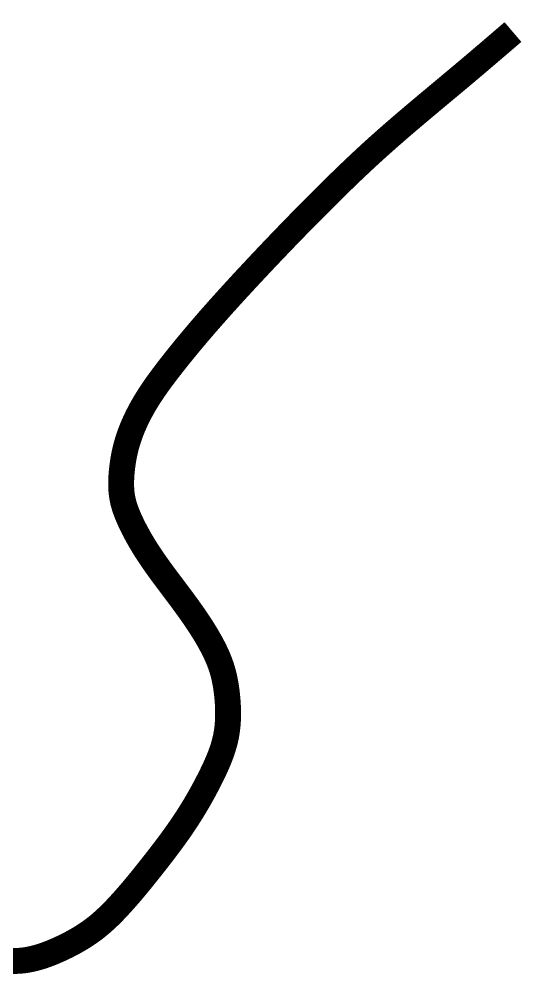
# Model space of a CAD drawing. Header units: inches. Extents: x 541671 to 837720, y 76128 to 1008472.
# Drawn here: x 827046 to 829269, y 758814 to 763003 of the extents above; entities that cross this region are included whole.
import ezdxf
from ezdxf.enums import TextEntityAlignment as Align

# ---------------------------------------------------------------- set-up
doc = ezdxf.new("R2010")
doc.units = ezdxf.units.IN
doc.header["$MEASUREMENT"] = 0
doc.layers.get('0').update_dxf_attribs({"lineweight": 18})
for name, color, linetype, lineweight in [('2110 dim 0.13', 149, 'Continuous', 13), ('ISO', 153, 'Continuous', 15), ('LC Net thay', 7, 'Continuous', 25), ('LC Text1', 3, 'Continuous', 20)]:
    doc.layers.add(name, color=color, linetype=linetype, lineweight=lineweight)
doc.styles.add('Khungten', font='VHAVAN_2.TTF', dxfattribs={"width": 0.8, "height": 5000})
doc.styles.add('Title', font='VHAVAN_2.TTF', dxfattribs={"width": 0.8})

# ---------------------------------------------------------------- blocks, each defined once
blk = doc.blocks.new('chukyLong')
at = {"layer": 'ISO', "ltscale": 2, "const_width": 50}
blk.add_lwpolyline([(-23332.12116220826, -148750.6202716102), (-23332.19340523432, -148750.6820136763), (-23357.96057116023, -148772.7658671629), (-23383.7375437279, -148794.8426982893), (-23396.6479132927, -148805.8572132553), (-23415.27018756711, -148821.6568315414), (-23422.54835804413, -148827.7964481217), (-23435.54376375948, -148838.7147178527), (-23461.58904700194, -148860.4887443867), (-23487.64846813814, -148882.2451590204), (-23500.66154622066, -148893.1414138761), (-23513.65183774173, -148904.0628481583), (-23526.61056902307, -148915.0193226677), (-23539.52896638638, -148926.0206982049), (-23552.39825615336, -148937.0768355704), (-23565.20966464574, -148948.1975955646), (-23571.59092163948, -148953.7852905478), (-23577.95441818521, -148959.3928389884), (-23584.29905757315, -148965.0214734864), (-23590.62374309349, -148970.6724266421), (-23596.92737803646, -148976.3469310554), (-23605.27469958019, -148983.9307972844), (-23609.46721051764, -148987.7714047606), (-23615.7025775692, -148993.5222320968), (-23621.91587340122, -148999.2975717075), (-23628.10801660339, -149005.0962797731), (-23634.27992576544, -149010.9172124741), (-23640.43251947707, -149016.759225991), (-23646.56671632799, -149022.6211765042), (-23652.68343490791, -149028.5019201941), (-23664.8681116136, -149040.3152118263), (-23676.99389831182, -149052.1899503312), (-23693.00828449488, -149068.0287294578), (-23701.09785841169, -149076.0876006105), (-23713.08620893838, -149088.0980246861), (-23725.03392249476, -149100.1476225336), (-23736.94168740751, -149112.2358092941), (-23748.81019200326, -149124.3620001081), (-23760.64012460865, -149136.5256101167), (-23772.43217355032, -149148.7260544607), (-23784.18702715494, -149160.9627482809), (-23795.90537374913, -149173.235106718), (-23807.58790165954, -149185.5425449131), (-23819.23529921283, -149197.8844780068), (-23836.02623619562, -149215.8009363937), (-23842.42724912941, -149222.6696525204), (-23853.96900173886, -149235.1150074905), (-23865.46695796127, -149247.6014951959), (-23876.91445388026, -149260.1343107189), (-23888.30482557944, -149272.7186491417), (-23899.63140914242, -149285.3597055464), (-23910.88754065281, -149298.0626750152), (-23916.48710441442, -149304.4390006118), (-23922.06655619423, -149310.8327526303), (-23927.6250630027, -149317.2445804559), (-23933.16179185028, -149323.6751334739), (-23938.67590974743, -149330.1250610696), (-23944.16658370458, -149336.5950126282), (-23949.6329807322, -149343.085637535), (-23955.07426784074, -149349.5975851753), (-23960.48961204066, -149356.1315049343), (-23965.87818034238, -149362.6880461974), (-23971.23913975638, -149369.2678583498), (-23976.57165729311, -149375.8715907768), (-23981.874899963, -149382.4998928636), (-23987.14803477653, -149389.1534139956), (-23993.46628276791, -149397.212135108), (-23997.59982458783, -149402.5392023136), (-24002.76895396153, -149409.2774535882), (-24007.88691741864, -149416.0540883927), (-24012.9430011132, -149422.8756463216), (-24017.92649119923, -149429.7486669697), (-24020.38766556219, -149433.2065194368), (-24022.82667383078, -149436.6796899317), (-24025.24217677427, -149440.1689959037), (-24027.63283516189, -149443.6752548022), (-24029.9973097629, -149447.1992840764), (-24032.33426134657, -149450.7419011758), (-24034.64235068215, -149454.3039235497), (-24036.92023853889, -149457.8861686473), (-24039.16658568603, -149461.489453918), (-24041.38005289284, -149465.1145968113), (-24043.55930092857, -149468.7624147763), (-24045.70299056248, -149472.4337252624), (-24047.72762327032, -149475.9835049923), (-24049.87832095067, -149479.8498456621), (-24051.90719020119, -149483.5949133602), (-24053.89496156197, -149487.3640412424), (-24055.84020628053, -149491.156721751), (-24057.7414956044, -149494.9724473286), (-24059.59740078106, -149498.8107104176), (-24061.40649305804, -149502.6710034603), (-24063.16734368284, -149506.5528188992), (-24064.87852390298, -149510.4556491768), (-24066.53860496597, -149514.3789867355), (-24068.14615811932, -149518.3223240178), (-24069.69975461054, -149522.285153466), (-24071.19796568714, -149526.2669675225), (-24072.63936259663, -149530.2672586299), (-24074.02251658653, -149534.2855192306), (-24075.34599890434, -149538.3212417669), (-24076.60838079758, -149542.3739186813), (-24077.80823351376, -149546.4430424164), (-24078.94412830038, -149550.5281054144), (-24080.17717162051, -149555.275737561), (-24081.0186330355, -149558.7440455916), (-24081.95695675075, -149562.8741328605), (-24082.83122635512, -149567.0186212875), (-24083.64306263818, -149571.1772704093), (-24084.39408638954, -149575.3498397626), (-24085.08591839875, -149579.5360888841), (-24085.72017945541, -149583.7357773106), (-24086.29849034909, -149587.9486645786), (-24086.82247186935, -149592.174510225), (-24087.38821905627, -149597.3248168295), (-24087.71323974589, -149600.6638847677), (-24088.07653805656, -149604.924689874), (-24088.37672288342, -149609.1924031984), (-24088.6068632621, -149613.4639341312), (-24088.76002822825, -149617.736192063), (-24088.8292868175, -149622.0060863839), (-24088.80770806549, -149626.2705264844), (-24088.76068876015, -149628.3997353865), (-24088.68836100786, -149630.526421755), (-24088.58985843807, -149632.6501992634), (-24088.46431468024, -149634.7706815858), (-24088.31086336383, -149636.8874823958), (-24088.12863811829, -149639.0002153673), (-24087.91677257306, -149641.1084941741), (-24087.67440035762, -149643.2119324899), (-24087.4006551014, -149645.3101439886), (-24087.09467043388, -149647.402742344), (-24086.7555799845, -149649.4893412298), (-24086.18654292776, -149652.5890041019), (-24085.97466086837, -149653.6430050506), (-24085.5321737656, -149655.7095324352), (-24085.05618225334, -149657.769186199), (-24084.54785267434, -149659.8220248568), (-24084.00835137133, -149661.8681069235), (-24083.43884468705, -149663.907490914), (-24082.84049896427, -149665.9402353431), (-24082.21448054571, -149667.9663987256), (-24081.56195577411, -149669.9860395764), (-24080.88409099223, -149671.9992164103), (-24079.45700676855, -149676.0064120869), (-24077.94255861661, -149679.988453874), (-24076.35007727835, -149683.9458098904), (-24074.68889349571, -149687.878948255), (-24072.96833801063, -149691.7883370863), (-24070.56244170612, -149697.0409331728), (-24069.38604912928, -149699.5377357485), (-24067.53738446459, -149703.3786401223), (-24065.65259319801, -149707.1975624859), (-24063.7324582685, -149710.9949072333), (-24061.77776261505, -149714.7710787587), (-24059.78928917661, -149718.5264814558), (-24057.76782089218, -149722.2615197188), (-24055.71414070071, -149725.9765979416), (-24053.6290315412, -149729.6721205182), (-24051.51327635261, -149733.3484918427), (-24049.36765807391, -149737.006116309), (-24047.19295964409, -149740.6453983111), (-24044.98996400211, -149744.266742243), (-24042.75945408696, -149747.8705524987), (-24040.5022128376, -149751.4572334722), (-24038.21902319301, -149755.0271895575), (-24035.91066809217, -149758.5808251486), (-24034.50753474882, -149760.7149815716), (-24031.22182855124, -149765.6409546082), (-24028.84362762025, -149769.1488739663), (-24026.4446334915, -149772.643156441), (-24021.58946725219, -149779.5942070615), (-24016.66673305635, -149786.5008991125), (-24011.68683412701, -149793.3700252367), (-24006.66017368721, -149800.2083780767), (-24001.59715495999, -149807.0227502752), (-23996.50818116838, -149813.8199344749), (-23984.0308631415, -149830.3962676581), (-23976.09948079907, -149840.9720441705), (-23971.03225632177, -149847.7831203644), (-23965.99613389249, -149854.6153253568), (-23960.99941956179, -149861.4744978716), (-23956.05041938022, -149868.3664766329), (-23951.15743939832, -149875.2971003647), (-23946.32878566666, -149882.2722077911), (-23941.57276423579, -149889.2976376362), (-23939.22458627394, -149892.8310480669), (-23936.89768115624, -149896.3792286238), (-23934.59308713902, -149899.9429091475), (-23932.31184247858, -149903.5228194783), (-23930.05498543126, -149907.1196894568), (-23927.82355425337, -149910.7342489235), (-23925.61858720122, -149914.3672277189), (-23923.44112253115, -149918.0193556835), (-23920.47609826831, -149923.1046191233), (-23919.1729604471, -149925.3839637983), (-23917.08605520377, -149929.0976683679), (-23915.03523596347, -149932.8328339181), (-23913.02428166254, -149936.5898144706), (-23911.05697123729, -149940.3689640468), (-23909.13708362407, -149944.1706366684), (-23907.26839775922, -149947.9951863569), (-23905.45469257907, -149951.8429671339), (-23903.69974701996, -149955.714333021), (-23902.00734001822, -149959.6096380397), (-23900.38125051018, -149963.5292362116), (-23898.82525743219, -149967.4734815583), (-23897.34313972057, -149971.4427281013), (-23895.93867631168, -149975.4373298622), (-23894.62701775464, -149979.4218499454), (-23893.37665906939, -149983.5037154636), (-23892.21977149866, -149987.5744408754), (-23891.14193137355, -149991.6684201856), (-23890.14008663881, -149995.7842564816), (-23889.21118523915, -149999.9205528511), (-23888.35217511931, -150004.0759123819), (-23887.56000422401, -150008.2489381615), (-23886.83162049798, -150012.4382332775), (-23886.16397188595, -150016.6424008177), (-23885.55400633264, -150020.8600438695), (-23884.99867178279, -150025.0897655207), (-23884.49491618111, -150029.3301688589), (-23884.02228370911, -150033.7516082038), (-23883.63075071308, -150037.8374176647), (-23883.26956068127, -150042.1013697363), (-23882.95861313391, -150046.3702125158), (-23882.70040388884, -150050.6424453316), (-23882.49742876393, -150054.9165675119), (-23882.35218357702, -150059.1910783849), (-23882.26716414597, -150063.464477279), (-23882.24486628863, -150067.7352635224), (-23882.28778582283, -150072.0019364435), (-23882.39841856645, -150076.2629953704), (-23882.57926033733, -150080.5169396314), (-23882.83280695332, -150084.7622685548), (-23883.16155423227, -150088.9974814689), (-23883.56799799203, -150093.2210777019), (-23884.05463405046, -150097.4315565822), (-23884.62395822541, -150101.6274174379), (-23885.27846633472, -150105.8071595974), (-23886.02065419625, -150109.969282389), (-23886.67363233127, -150113.2584334821), (-23887.77616523364, -150118.2352275176), (-23888.78671049576, -150122.3383553834), (-23889.8806921366, -150126.4220852555), (-23891.05415833984, -150130.4868308419), (-23892.30315728916, -150134.5330058507), (-23893.62373716824, -150138.5610239899), (-23895.01194616079, -150142.5712989675), (-23896.46383245046, -150146.5642444916), (-23897.97544422096, -150150.5402742703), (-23899.54282965596, -150154.4998020114), (-23901.16203693915, -150158.4432414232), (-23902.8291142542, -150162.3710062136), (-23904.54010978482, -150166.2835100906), (-23906.29107171467, -150170.1811667624), (-23908.07804822745, -150174.0643899369), (-23909.89708750683, -150177.9335933221), (-23911.74423773652, -150181.7891906262), (-23915.17373124554, -150188.7898609056), (-23917.41594372053, -150193.2783723069), (-23921.28517602087, -150200.8753810943), (-23925.22397905471, -150208.4226951876), (-23929.23347002254, -150215.9203496231), (-23933.31476612485, -150223.3683794371), (-23937.4689845621, -150230.766819666), (-23941.69724253478, -150238.1157053462), (-23946.00065724336, -150245.4150715141), (-23950.38034588832, -150252.6649532058), (-23954.83742567014, -150259.865385458), (-23959.3730137893, -150267.0164033069), (-23962.95909742625, -150272.5493794705), (-23968.68231133345, -150281.1711167116), (-23973.45073627849, -150288.1780174538), (-23978.28844366263, -150295.1413541556), (-23983.19038603059, -150302.0637323017), (-23988.15151592711, -150308.9477573774), (-23993.16678589692, -150315.7960348676), (-23998.23114848474, -150322.6111702573), (-24003.3395562353, -150329.3957690316), (-24008.48696169335, -150336.1524366755), (-24013.6683174036, -150342.8837786739), (-24018.87857591078, -150349.592400512), (-24024.11268975963, -150356.2809076748), (-24031.22678390053, -150365.3073045679), (-24039.91580836967, -150376.247000809), (-24045.22047072505, -150382.8659845916), (-24050.5526416846, -150389.460819309), (-24055.91819085939, -150396.027663181), (-24061.32298786047, -150402.5626744276), (-24066.77290229889, -150409.0620112684), (-24072.27380378573, -150415.5218319233), (-24077.83156193203, -150421.9382946122), (-24083.45204634886, -150428.3075575548), (-24087.56455735046, -150432.8881626454), (-24092.0135867668, -150437.7634012379), (-24094.90628338767, -150440.8840150658), (-24097.82054824323, -150443.9852462136), (-24100.75769678385, -150447.0647720098), (-24103.71904445991, -150450.1202697829), (-24106.70590672177, -150453.1494168612), (-24109.71959901982, -150456.1498905733), (-24112.76143680443, -150459.1193682476), (-24115.83273552598, -150462.0555272126), (-24118.93481063483, -150464.9560447967), (-24122.06897758137, -150467.8185983284), (-24125.23655181597, -150470.6408651362), (-24128.43884878899, -150473.4205225484), (-24131.67718395083, -150476.1552478936), (-24134.95287275184, -150478.8427185002), (-24138.26723064243, -150481.4806116967), (-24140.08629086055, -150482.8934703504), (-24145.0158553237, -150486.6000934392), (-24148.44894621919, -150489.0818456647), (-24151.91947646513, -150491.512930382), (-24155.42611858769, -150493.8943636542), (-24158.96754511302, -150496.2271615447), (-24162.54242856732, -150498.5123401168), (-24166.14944147673, -150500.7509154337), (-24169.78725636742, -150502.9439035587), (-24173.45454576557, -150505.0923205551), (-24177.14998219734, -150507.1971824862), (-24180.87223818889, -150509.2595054151), (-24184.6199862664, -150511.2803054053), (-24188.39189895603, -150513.2605985199), (-24192.18664878395, -150515.2014008222), (-24196.00290827632, -150517.1037283756), (-24199.83934995931, -150518.9685972433), (-24203.69464635909, -150520.7970234885), (-24207.6915529562, -150522.6467698077), (-24211.45676394233, -150524.3477860005), (-24215.36266233814, -150526.0668632901), (-24219.28562705908, -150527.7428053282), (-24223.22611998468, -150529.3711623699), (-24227.1846029945, -150530.9474846705), (-24231.16153796806, -150532.467322485), (-24235.15738678491, -150533.9262260686), (-24239.17261132459, -150535.3197456764), (-24243.20767346665, -150536.6434315636), (-24247.26303509063, -150537.8928339854), (-24251.33915807606, -150539.0635031968), (-24255.4365043025, -150540.150989453), (-24259.55553564948, -150541.1508430092), (-24263.69671399654, -150542.0586141205), (-24266.01759020661, -150542.5235327182), (-24267.86045734307, -150542.869846643), (-24269.95059262305, -150543.2378204258), (-24272.04583499933, -150543.5798877527), (-24274.14586089927, -150543.8954367993), (-24276.25034675024, -150544.1838557411), (-24278.35896897962, -150544.4445327539), (-24280.47140401476, -150544.6768560132), (-24282.58732828303, -150544.8802136947), (-24284.7064182118, -150545.0539939739), (-24286.82835022843, -150545.1975850266), (-24288.9528007603, -150545.3103750282), (-24291.07944623476, -150545.3917521545), (-24293.20796307919, -150545.441104581), (-24295.33802772094, -150545.4578204834), (-24297.46931658739, -150545.4412880374), (-24299.6015061059, -150545.3908954184), (-24301.73427270384, -150545.3060308022), (-24303.86729280857, -150545.1860823644), (-24306.00024284747, -150545.0304382805), (-24308.13279924789, -150544.8384867263), (-24311.08754478936, -150544.5112316456)], dxfattribs=at)
blk = doc.blocks.new('lcdi fix')
at = {"layer": '2110 dim 0.13', "xscale": 0.4096000000000001, "yscale": 0.4096000000000001, "zscale": 0.4096000000000001}
blk.add_blockref('chukyLong', (48822.23565638388, 55002.38666378234), dxfattribs=at)
at = {"color": 7, "style": 'Khungten', "width": 0.8}
for tag, p in [('REVISION', (39498.75262445211, -10746.30395446718)), ('NGAYHT', (39546.07413610816, -11609.37091637403))]:
    blk.add_attdef(tag, text='', height=199.998925739526, dxfattribs=at).set_placement(p, align=Align.CENTER)
at = {"layer": 'LC Text1', "style": 'Title', "width": 1.824645990402025}
for tag, p, p2 in [('TENBANVE1', (36912.6576448679, -8885.760238945484), (40339.14494544268, -8885.760238945484)), ('TENBANVE2', (36912.6576448679, -9562.465564332902), (40339.14494544268, -9562.465564332902))]:
    blk.add_attdef(tag, text='', height=249.9999935159641, dxfattribs=at).set_placement(p, p2, align=Align.FIT)
at = {"layer": 'LC Text1', "style": 'Title', "width": 0.7}
blk.add_attdef('SOBANVE', text='', height=249.9999935159641, dxfattribs=at).set_placement((39561.98223525286, -13896.18071823567), align=Align.CENTER)

msp = doc.modelspace()

# ---------------------------------------------------------------- block references
at = {"layer": 'LC Net thay', "xscale": 5.543999978195854, "yscale": 5.543999978195854, "zscale": 5.543999978195854}
msp.add_blockref('lcdi fix', (611524.8328397584, 795799.3944696997), dxfattribs=at)

doc.saveas('drawing.dxf')
